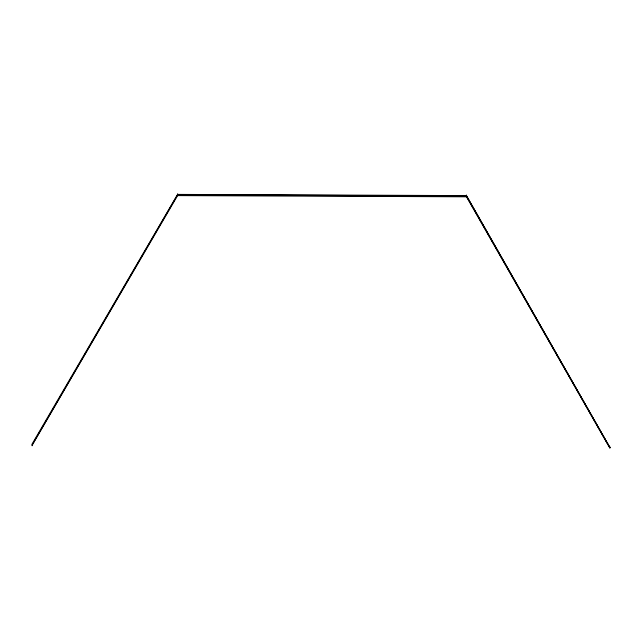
<?xml version="1.0" encoding="UTF-8"?>
<svg xmlns="http://www.w3.org/2000/svg" width="642" height="642" viewBox="0 0 642 642"><rect width="100%" height="100%" fill="white"/><g stroke="black" fill="none" stroke-linecap="round" stroke-linejoin="round"><path stroke-width="0.96" d="M609.9 446.8L609.9 448.196L466.485 196.805L466.493 194.999M32.1 445.797L32.1 443.999L177.593 194.398L466.493 195.601L609.9 447.602L466.493 196.203L177.593 194.999M609.9 447.602L466.493 195.962L177.593 194.767L32.1 445.195L177.593 195.601L177.593 193.804M177.593 195.601L466.485 196.805"/></g></svg>
